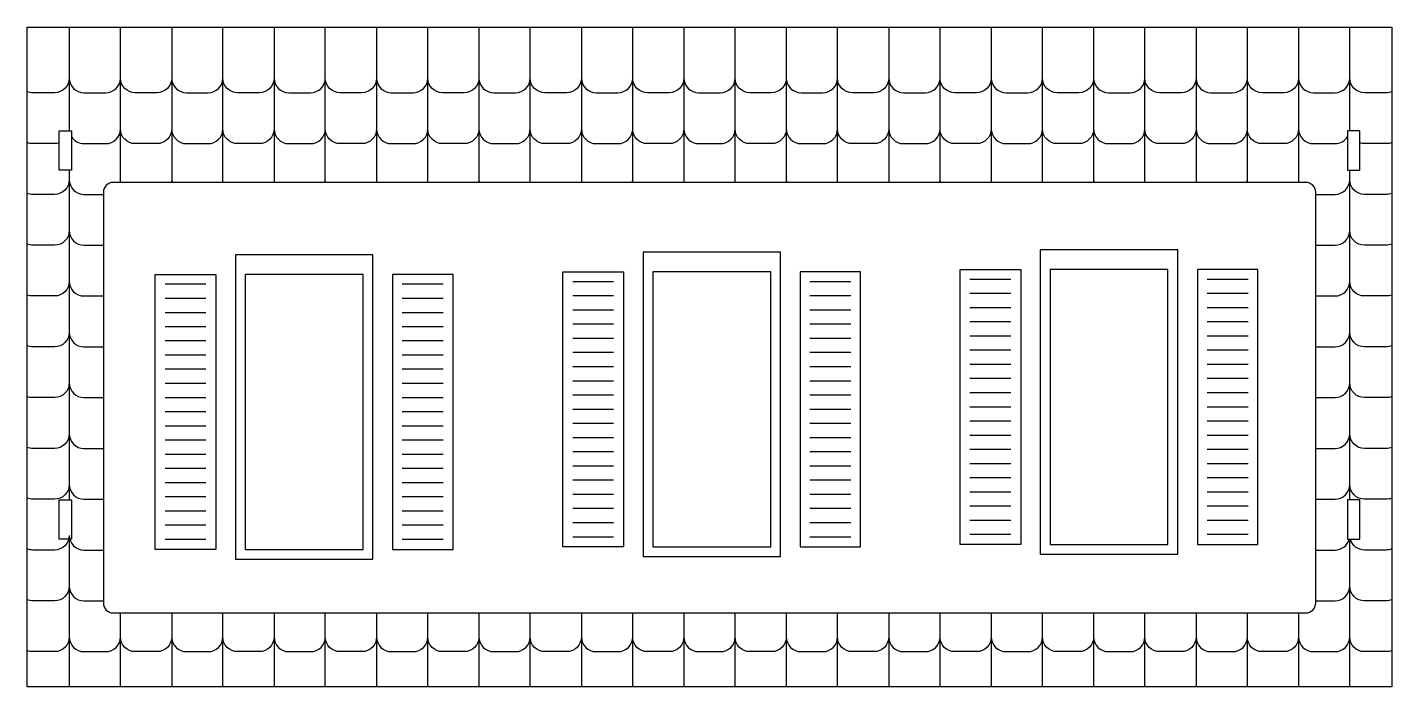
# Model space of a CAD drawing. Extents: x 2.1 to 44.6, y 1.3 to 29.
# Drawn here: x 2.26 to 16.16, y 22.26 to 28.98 of the extents above; entities that cross this region are included whole.
import ezdxf

# ---------------------------------------------------------------- set-up
doc = ezdxf.new("R2010")
doc.units = 0
doc.header["$MEASUREMENT"] = 0
doc.layers.add('LAYER1', color=7, linetype='CONTINUOUS')

msp = doc.modelspace()

# ---------------------------------------------------------------- linework, layer by layer
at = {"layer": 'LAYER1'}
for p, q in [((2.686, 28.981), (2.686, 27.926)), ((3.73, 28.981), (3.73, 27.401)), ((4.773, 28.981), (4.773, 27.401)), ((5.817, 28.981), (5.817, 27.401)), ((6.86, 28.981), (6.86, 27.401)), ((7.904, 28.981), (7.904, 27.401)), ((8.948, 28.981), (8.948, 27.401)), ((9.991, 28.981), (9.991, 27.401)), ((11.035, 28.981), (11.035, 27.401)), ((12.079, 28.981), (12.079, 27.401)), ((13.122, 28.981), (13.122, 27.401)), ((14.166, 28.981), (14.166, 27.401)), ((15.21, 28.981), (15.21, 27.401)), ((2.686, 27.526), (2.686, 24.166)), ((2.686, 23.806), (2.686, 22.264)), ((3.73, 23.016), (3.73, 22.264)), ((4.773, 23.016), (4.773, 22.264)), ((5.817, 23.016), (5.817, 22.264)), ((6.86, 23.016), (6.86, 22.264)), ((7.904, 23.016), (7.904, 22.264)), ((8.948, 23.016), (8.948, 22.264)), ((9.991, 23.016), (9.991, 22.264)), ((11.035, 23.016), (11.035, 22.264)), ((12.079, 23.016), (12.079, 22.264)), ((13.122, 23.016), (13.122, 22.264)), ((14.166, 23.016), (14.166, 22.264)), ((15.21, 23.016), (15.21, 22.264))]:
    msp.add_line(p, q, dxfattribs=at)
for points in [[(2.259, 22.264), (2.259, 28.981), (16.159, 28.981), (16.159, 22.264)], [(2.584, 27.926), (2.709, 27.926), (2.709, 27.526), (2.584, 27.526)], [(15.709, 27.526), (15.834, 27.526), (15.834, 27.926), (15.709, 27.926)], [(9.932, 26.689), (8.532, 26.689), (8.532, 23.589), (9.932, 23.589)], [(13.979, 26.713), (12.579, 26.713), (12.579, 23.613), (13.979, 23.613)], [(5.779, 26.663), (4.379, 26.663), (4.379, 23.563), (5.779, 23.563)], [(3.563, 26.463), (4.179, 26.463), (4.179, 23.663), (3.563, 23.663)], [(5.679, 26.463), (4.479, 26.463), (4.479, 23.663), (5.679, 23.663)], [(6.596, 26.463), (5.979, 26.463), (5.979, 23.663), (6.596, 23.663)], [(7.716, 26.489), (8.332, 26.489), (8.332, 23.689), (7.716, 23.689)], [(9.832, 26.489), (8.632, 26.489), (8.632, 23.689), (9.832, 23.689)], [(10.748, 26.489), (10.132, 26.489), (10.132, 23.689), (10.748, 23.689)], [(11.762, 26.513), (12.379, 26.513), (12.379, 23.713), (11.762, 23.713)], [(13.879, 26.513), (12.679, 26.513), (12.679, 23.713), (13.879, 23.713)], [(14.795, 26.513), (14.179, 26.513), (14.179, 23.713), (14.795, 23.713)], [(2.584, 24.166), (2.709, 24.166), (2.709, 23.766), (2.584, 23.766)], [(15.709, 23.766), (15.834, 23.766), (15.834, 24.166), (15.709, 24.166)]]:
    msp.add_lwpolyline(points, close=True, dxfattribs=at)
for points in [[(3.208, 27.401), (3.208, 28.981)], [(4.251, 27.401), (4.251, 28.981)], [(5.295, 27.401), (5.295, 28.981)], [(6.339, 27.401), (6.339, 28.981)], [(7.382, 27.401), (7.382, 28.981)], [(8.426, 27.401), (8.426, 28.981)], [(9.47, 27.401), (9.47, 28.981)], [(10.513, 27.401), (10.513, 28.981)], [(11.557, 27.401), (11.557, 28.981)], [(12.601, 27.401), (12.601, 28.981)], [(13.644, 27.401), (13.644, 28.981)], [(14.688, 27.401), (14.688, 28.981)], [(15.731, 27.926), (15.731, 28.981)], [(2.686, 27.946), (2.686, 27.946)], [(15.731, 24.166), (15.731, 27.526)], [(3.73, 27.429), (3.73, 27.429)], [(4.773, 27.429), (4.773, 27.429)], [(5.817, 27.429), (5.817, 27.429)], [(6.86, 27.429), (6.86, 27.429)], [(7.904, 27.429), (7.904, 27.429)], [(8.948, 27.429), (8.948, 27.429)], [(9.991, 27.429), (9.991, 27.429)], [(11.035, 27.429), (11.035, 27.429)], [(12.079, 27.429), (12.079, 27.429)], [(13.122, 27.429), (13.122, 27.429)], [(14.166, 27.429), (14.166, 27.429)], [(15.21, 27.429), (15.21, 27.429)], [(12.279, 26.413), (11.862, 26.413)], [(14.695, 26.413), (14.279, 26.413)], [(4.079, 26.363), (3.663, 26.363)], [(6.496, 26.363), (6.079, 26.363)], [(8.232, 26.389), (7.816, 26.389)], [(10.648, 26.389), (10.232, 26.389)], [(4.079, 26.219), (3.663, 26.219)], [(6.496, 26.219), (6.079, 26.219)], [(8.232, 26.245), (7.816, 26.245)], [(10.648, 26.245), (10.232, 26.245)], [(12.279, 26.269), (11.862, 26.269)], [(14.695, 26.269), (14.279, 26.269)], [(4.079, 26.074), (3.663, 26.074)], [(6.496, 26.074), (6.079, 26.074)], [(8.232, 26.1), (7.816, 26.1)], [(10.648, 26.1), (10.232, 26.1)], [(12.279, 26.124), (11.862, 26.124)], [(14.695, 26.124), (14.279, 26.124)], [(4.079, 25.93), (3.663, 25.93)], [(6.496, 25.93), (6.079, 25.93)], [(8.232, 25.956), (7.816, 25.956)], [(10.648, 25.956), (10.232, 25.956)], [(12.279, 25.98), (11.862, 25.98)], [(14.695, 25.98), (14.279, 25.98)], [(4.079, 25.786), (3.663, 25.786)], [(6.496, 25.786), (6.079, 25.786)], [(8.232, 25.811), (7.816, 25.811)], [(10.648, 25.811), (10.232, 25.811)], [(12.279, 25.835), (11.862, 25.835)], [(14.695, 25.835), (14.279, 25.835)], [(4.079, 25.641), (3.663, 25.641)], [(6.496, 25.641), (6.079, 25.641)], [(8.232, 25.667), (7.816, 25.667)], [(10.648, 25.667), (10.232, 25.667)], [(12.279, 25.691), (11.862, 25.691)], [(14.695, 25.691), (14.279, 25.691)], [(4.079, 25.497), (3.663, 25.497)], [(6.496, 25.497), (6.079, 25.497)], [(8.232, 25.523), (7.816, 25.523)], [(10.648, 25.523), (10.232, 25.523)], [(12.279, 25.547), (11.862, 25.547)], [(14.695, 25.547), (14.279, 25.547)], [(4.079, 25.352), (3.663, 25.352)], [(6.496, 25.352), (6.079, 25.352)], [(8.232, 25.378), (7.816, 25.378)], [(10.648, 25.378), (10.232, 25.378)], [(12.279, 25.402), (11.862, 25.402)], [(14.695, 25.402), (14.279, 25.402)], [(4.079, 25.208), (3.663, 25.208)], [(6.496, 25.208), (6.079, 25.208)], [(8.232, 25.234), (7.816, 25.234)], [(10.648, 25.234), (10.232, 25.234)], [(12.279, 25.258), (11.862, 25.258)], [(14.695, 25.258), (14.279, 25.258)], [(4.079, 25.063), (3.663, 25.063)], [(6.496, 25.063), (6.079, 25.063)], [(8.232, 25.089), (7.816, 25.089)], [(10.648, 25.089), (10.232, 25.089)], [(12.279, 25.113), (11.862, 25.113)], [(14.695, 25.113), (14.279, 25.113)], [(4.079, 24.919), (3.663, 24.919)], [(6.496, 24.919), (6.079, 24.919)], [(8.232, 24.945), (7.816, 24.945)], [(10.648, 24.945), (10.232, 24.945)], [(12.279, 24.969), (11.862, 24.969)], [(14.695, 24.969), (14.279, 24.969)], [(4.079, 24.774), (3.663, 24.774)], [(6.496, 24.774), (6.079, 24.774)], [(8.232, 24.8), (7.816, 24.8)], [(10.648, 24.8), (10.232, 24.8)], [(12.279, 24.824), (11.862, 24.824)], [(14.695, 24.824), (14.279, 24.824)], [(4.079, 24.63), (3.663, 24.63)], [(6.496, 24.63), (6.079, 24.63)], [(8.232, 24.656), (7.816, 24.656)], [(10.648, 24.656), (10.232, 24.656)], [(12.279, 24.68), (11.862, 24.68)], [(14.695, 24.68), (14.279, 24.68)], [(4.079, 24.486), (3.663, 24.486)], [(6.496, 24.486), (6.079, 24.486)], [(8.232, 24.511), (7.816, 24.511)], [(10.648, 24.511), (10.232, 24.511)], [(12.279, 24.535), (11.862, 24.535)], [(14.695, 24.535), (14.279, 24.535)], [(4.079, 24.341), (3.663, 24.341)], [(6.496, 24.341), (6.079, 24.341)], [(8.232, 24.367), (7.816, 24.367)], [(10.648, 24.367), (10.232, 24.367)], [(12.279, 24.391), (11.862, 24.391)], [(14.695, 24.391), (14.279, 24.391)], [(2.686, 24.324), (2.686, 24.324)], [(4.079, 24.197), (3.663, 24.197)], [(6.496, 24.197), (6.079, 24.197)], [(8.232, 24.223), (7.816, 24.223)], [(10.648, 24.223), (10.232, 24.223)], [(12.279, 24.247), (11.862, 24.247)], [(14.695, 24.247), (14.279, 24.247)], [(4.079, 24.052), (3.663, 24.052)], [(6.496, 24.052), (6.079, 24.052)], [(8.232, 24.078), (7.816, 24.078)], [(10.648, 24.078), (10.232, 24.078)], [(12.279, 24.102), (11.862, 24.102)], [(14.695, 24.102), (14.279, 24.102)], [(8.232, 23.934), (7.816, 23.934)], [(10.648, 23.934), (10.232, 23.934)], [(12.279, 23.958), (11.862, 23.958)], [(14.695, 23.958), (14.279, 23.958)], [(4.079, 23.908), (3.663, 23.908)], [(6.496, 23.908), (6.079, 23.908)], [(8.232, 23.789), (7.816, 23.789)], [(10.648, 23.789), (10.232, 23.789)], [(12.279, 23.813), (11.862, 23.813)], [(14.695, 23.813), (14.279, 23.813)], [(4.079, 23.763), (3.663, 23.763)], [(6.496, 23.763), (6.079, 23.763)], [(15.731, 22.264), (15.731, 23.766)], [(3.208, 22.264), (3.208, 23.016)], [(4.251, 22.264), (4.251, 23.016)], [(5.295, 22.264), (5.295, 23.016)], [(6.339, 22.264), (6.339, 23.016)], [(7.382, 22.264), (7.382, 23.016)], [(8.426, 22.264), (8.426, 23.016)], [(9.47, 22.264), (9.47, 23.016)], [(10.513, 22.264), (10.513, 23.016)], [(11.557, 22.264), (11.557, 23.016)], [(12.601, 22.264), (12.601, 23.016)], [(13.644, 22.264), (13.644, 23.016)], [(14.688, 22.264), (14.688, 23.016)], [(2.686, 22.771), (2.686, 22.771)], [(3.73, 22.771), (3.73, 22.771)], [(4.773, 22.771), (4.773, 22.771)], [(5.817, 22.771), (5.817, 22.771)], [(6.86, 22.771), (6.86, 22.771)], [(7.904, 22.771), (7.904, 22.771)], [(8.948, 22.771), (8.948, 22.771)], [(9.991, 22.771), (9.991, 22.771)], [(11.035, 22.771), (11.035, 22.771)], [(12.079, 22.771), (12.079, 22.771)], [(13.122, 22.771), (13.122, 22.771)], [(14.166, 22.771), (14.166, 22.771)], [(15.21, 22.771), (15.21, 22.771)]]:
    msp.add_lwpolyline(points, dxfattribs=at)
for points in [[(2.686, 28.464, -0.414214), (2.536, 28.314), (2.314, 28.314, -0.094829), (2.259, 28.324)], [(2.686, 28.464, 0.414214), (2.836, 28.314), (3.058, 28.314, 0.414214), (3.208, 28.464)], [(3.73, 28.464, -0.414214), (3.58, 28.314), (3.358, 28.314, -0.414214), (3.208, 28.464)], [(3.73, 28.464, 0.414214), (3.88, 28.314), (4.101, 28.314, 0.414214), (4.251, 28.464)], [(4.773, 28.464, -0.414214), (4.623, 28.314), (4.401, 28.314, -0.414214), (4.251, 28.464)], [(4.773, 28.464, 0.414214), (4.923, 28.314), (5.145, 28.314, 0.414214), (5.295, 28.464)], [(5.817, 28.464, -0.414214), (5.667, 28.314), (5.445, 28.314, -0.414214), (5.295, 28.464)], [(5.817, 28.464, 0.414214), (5.967, 28.314), (6.189, 28.314, 0.414214), (6.339, 28.464)], [(6.86, 28.464, -0.414214), (6.71, 28.314), (6.489, 28.314, -0.414214), (6.339, 28.464)], [(6.86, 28.464, 0.414214), (7.01, 28.314), (7.232, 28.314, 0.414214), (7.382, 28.464)], [(7.904, 28.464, -0.414214), (7.754, 28.314), (7.532, 28.314, -0.414214), (7.382, 28.464)], [(7.904, 28.464, 0.414214), (8.054, 28.314), (8.276, 28.314, 0.414214), (8.426, 28.464)], [(8.948, 28.464, -0.414214), (8.798, 28.314), (8.576, 28.314, -0.414214), (8.426, 28.464)], [(8.948, 28.464, 0.414214), (9.098, 28.314), (9.32, 28.314, 0.414214), (9.47, 28.464)], [(9.991, 28.464, -0.414214), (9.841, 28.314), (9.62, 28.314, -0.414214), (9.47, 28.464)], [(9.991, 28.464, 0.414214), (10.141, 28.314), (10.363, 28.314, 0.414214), (10.513, 28.464)], [(11.035, 28.464, -0.414214), (10.885, 28.314), (10.663, 28.314, -0.414214), (10.513, 28.464)], [(11.035, 28.464, 0.414214), (11.185, 28.314), (11.407, 28.314, 0.414214), (11.557, 28.464)], [(12.079, 28.464, -0.414214), (11.929, 28.314), (11.707, 28.314, -0.414214), (11.557, 28.464)], [(12.079, 28.464, 0.414214), (12.229, 28.314), (12.451, 28.314, 0.414214), (12.601, 28.464)], [(13.122, 28.464, -0.414214), (12.972, 28.314), (12.751, 28.314, -0.414214), (12.601, 28.464)], [(13.122, 28.464, 0.414214), (13.272, 28.314), (13.494, 28.314, 0.414214), (13.644, 28.464)], [(14.166, 28.464, -0.414214), (14.016, 28.314), (13.794, 28.314, -0.414214), (13.644, 28.464)], [(14.166, 28.464, 0.414214), (14.316, 28.314), (14.538, 28.314, 0.414214), (14.688, 28.464)], [(15.21, 28.464, -0.414214), (15.06, 28.314), (14.838, 28.314, -0.414214), (14.688, 28.464)], [(15.21, 28.464, 0.414214), (15.36, 28.314), (15.581, 28.314, 0.414214), (15.731, 28.464)], [(16.159, 28.324, -0.094829), (16.103, 28.314), (15.881, 28.314, -0.414214), (15.731, 28.464)], [(2.686, 27.946, -0.033199), (2.685, 27.926)], [(2.686, 27.946, 0.033199), (2.687, 27.926)], [(2.709, 27.867, 0.258622), (2.836, 27.796), (3.058, 27.796, 0.414214), (3.208, 27.946)], [(3.73, 27.946, -0.414214), (3.58, 27.796), (3.358, 27.796, -0.414214), (3.208, 27.946)], [(3.73, 27.946, 0.414214), (3.88, 27.796), (4.101, 27.796, 0.414214), (4.251, 27.946)], [(4.773, 27.946, -0.414214), (4.623, 27.796), (4.401, 27.796, -0.414214), (4.251, 27.946)], [(4.773, 27.946, 0.414214), (4.923, 27.796), (5.145, 27.796, 0.414214), (5.295, 27.946)], [(5.817, 27.946, -0.414214), (5.667, 27.796), (5.445, 27.796, -0.414214), (5.295, 27.946)], [(5.817, 27.946, 0.414214), (5.967, 27.796), (6.189, 27.796, 0.414214), (6.339, 27.946)], [(6.86, 27.946, -0.414214), (6.71, 27.796), (6.489, 27.796, -0.414214), (6.339, 27.946)], [(6.86, 27.946, 0.414214), (7.01, 27.796), (7.232, 27.796, 0.414214), (7.382, 27.946)], [(7.904, 27.946, -0.414214), (7.754, 27.796), (7.532, 27.796, -0.414214), (7.382, 27.946)], [(7.904, 27.946, 0.414214), (8.054, 27.796), (8.276, 27.796, 0.414214), (8.426, 27.946)], [(8.948, 27.946, -0.414214), (8.798, 27.796), (8.576, 27.796, -0.414214), (8.426, 27.946)], [(8.948, 27.946, 0.414214), (9.098, 27.796), (9.32, 27.796, 0.414214), (9.47, 27.946)], [(9.991, 27.946, -0.414214), (9.841, 27.796), (9.62, 27.796, -0.414214), (9.47, 27.946)], [(9.991, 27.946, 0.414214), (10.141, 27.796), (10.363, 27.796, 0.414214), (10.513, 27.946)], [(11.035, 27.946, -0.414214), (10.885, 27.796), (10.663, 27.796, -0.414214), (10.513, 27.946)], [(11.035, 27.946, 0.414214), (11.185, 27.796), (11.407, 27.796, 0.414214), (11.557, 27.946)], [(12.079, 27.946, -0.414214), (11.929, 27.796), (11.707, 27.796, -0.414214), (11.557, 27.946)], [(12.079, 27.946, 0.414214), (12.229, 27.796), (12.451, 27.796, 0.414214), (12.601, 27.946)], [(13.122, 27.946, -0.414214), (12.972, 27.796), (12.751, 27.796, -0.414214), (12.601, 27.946)], [(13.122, 27.946, 0.414214), (13.272, 27.796), (13.494, 27.796, 0.414214), (13.644, 27.946)], [(14.166, 27.946, -0.414214), (14.016, 27.796), (13.794, 27.796, -0.414214), (13.644, 27.946)], [(14.166, 27.946, 0.414214), (14.316, 27.796), (14.538, 27.796, 0.414214), (14.688, 27.946)], [(15.21, 27.946, -0.414214), (15.06, 27.796), (14.838, 27.796, -0.414214), (14.688, 27.946)], [(15.21, 27.946, 0.414214), (15.36, 27.796), (15.581, 27.796, 0.258622), (15.709, 27.867)], [(15.73, 27.926, 0.033199), (15.731, 27.946)], [(15.733, 27.926, -0.033199), (15.731, 27.946)], [(2.584, 27.804, -0.081244), (2.536, 27.796), (2.314, 27.796, -0.094829), (2.259, 27.807)], [(16.159, 27.807, -0.094829), (16.103, 27.796), (15.881, 27.796, -0.081244), (15.834, 27.804)], [(2.686, 27.429, -0.414214), (2.536, 27.279), (2.314, 27.279, -0.094829), (2.259, 27.289)], [(2.686, 27.429, 0.414214), (2.836, 27.279), (3.034, 27.279)], [(3.205, 27.401, 0.045878), (3.208, 27.429)], [(3.21, 27.401, -0.045878), (3.208, 27.429)], [(3.73, 27.429, -0.045878), (3.727, 27.401)], [(3.73, 27.429, 0.045878), (3.732, 27.401)], [(4.249, 27.401, 0.045878), (4.251, 27.429)], [(4.254, 27.401, -0.045878), (4.251, 27.429)], [(4.773, 27.429, -0.045878), (4.771, 27.401)], [(4.773, 27.429, 0.045878), (4.776, 27.401)], [(5.292, 27.401, 0.045878), (5.295, 27.429)], [(5.298, 27.401, -0.045878), (5.295, 27.429)], [(5.817, 27.429, -0.045878), (5.814, 27.401)], [(5.817, 27.429, 0.045878), (5.819, 27.401)], [(6.336, 27.401, 0.045878), (6.339, 27.429)], [(6.341, 27.401, -0.045878), (6.339, 27.429)], [(6.86, 27.429, -0.045878), (6.858, 27.401)], [(6.86, 27.429, 0.045878), (6.863, 27.401)], [(7.38, 27.401, 0.045878), (7.382, 27.429)], [(7.385, 27.401, -0.045878), (7.382, 27.429)], [(7.904, 27.429, -0.045878), (7.902, 27.401)], [(7.904, 27.429, 0.045878), (7.907, 27.401)], [(8.423, 27.401, 0.045878), (8.426, 27.429)], [(8.428, 27.401, -0.045878), (8.426, 27.429)], [(8.948, 27.429, -0.045878), (8.945, 27.401)], [(8.948, 27.429, 0.045878), (8.95, 27.401)], [(9.467, 27.401, 0.045878), (9.47, 27.429)], [(9.472, 27.401, -0.045878), (9.47, 27.429)], [(9.991, 27.429, -0.045878), (9.989, 27.401)], [(9.991, 27.429, 0.045878), (9.994, 27.401)], [(10.511, 27.401, 0.045878), (10.513, 27.429)], [(10.516, 27.401, -0.045878), (10.513, 27.429)], [(11.035, 27.429, -0.045878), (11.033, 27.401)], [(11.035, 27.429, 0.045878), (11.038, 27.401)], [(11.554, 27.401, 0.045878), (11.557, 27.429)], [(11.559, 27.401, -0.045878), (11.557, 27.429)], [(12.079, 27.429, -0.045878), (12.076, 27.401)], [(12.079, 27.429, 0.045878), (12.081, 27.401)], [(12.598, 27.401, 0.045878), (12.601, 27.429)], [(12.603, 27.401, -0.045878), (12.601, 27.429)], [(13.122, 27.429, -0.045878), (13.12, 27.401)], [(13.122, 27.429, 0.045878), (13.125, 27.401)], [(13.642, 27.401, 0.045878), (13.644, 27.429)], [(13.647, 27.401, -0.045878), (13.644, 27.429)], [(14.166, 27.429, -0.045878), (14.163, 27.401)], [(14.166, 27.429, 0.045878), (14.169, 27.401)], [(14.685, 27.401, 0.045878), (14.688, 27.429)], [(14.69, 27.401, -0.045878), (14.688, 27.429)], [(15.21, 27.429, -0.045878), (15.207, 27.401)], [(15.21, 27.429, 0.045878), (15.212, 27.401)], [(15.384, 27.279), (15.581, 27.279, 0.414214), (15.731, 27.429)], [(16.159, 27.289, -0.094829), (16.103, 27.279), (15.881, 27.279, -0.414214), (15.731, 27.429)], [(2.686, 26.911, -0.414214), (2.536, 26.761), (2.314, 26.761, -0.094829), (2.259, 26.772)], [(2.686, 26.911, 0.414214), (2.836, 26.761), (3.034, 26.761)], [(15.384, 26.761), (15.581, 26.761, 0.414214), (15.731, 26.911)], [(16.159, 26.772, -0.094829), (16.103, 26.761), (15.881, 26.761, -0.414214), (15.731, 26.911)], [(2.686, 26.394, -0.414214), (2.536, 26.244), (2.314, 26.244, -0.094829), (2.259, 26.254)], [(2.686, 26.394, 0.414214), (2.836, 26.244), (3.034, 26.244)], [(15.384, 26.244), (15.581, 26.244, 0.414214), (15.731, 26.394)], [(16.159, 26.254, -0.094829), (16.103, 26.244), (15.881, 26.244, -0.414214), (15.731, 26.394)], [(2.686, 25.876, -0.414214), (2.536, 25.726), (2.314, 25.726, -0.094829), (2.259, 25.737)], [(2.686, 25.876, 0.414214), (2.836, 25.726), (3.034, 25.726)], [(15.384, 25.726), (15.581, 25.726, 0.414214), (15.731, 25.876)], [(16.159, 25.737, -0.094829), (16.103, 25.726), (15.881, 25.726, -0.414214), (15.731, 25.876)], [(2.686, 25.359, -0.414214), (2.536, 25.209), (2.314, 25.209, -0.094829), (2.259, 25.219)], [(2.686, 25.359, 0.414214), (2.836, 25.209), (3.034, 25.209)], [(15.384, 25.209), (15.581, 25.209, 0.414214), (15.731, 25.359)], [(16.159, 25.219, -0.094829), (16.103, 25.209), (15.881, 25.209, -0.414214), (15.731, 25.359)], [(2.686, 24.841, -0.414214), (2.536, 24.691), (2.314, 24.691, -0.094829), (2.259, 24.702)], [(2.686, 24.841, 0.414214), (2.836, 24.691), (3.034, 24.691)], [(15.384, 24.691), (15.581, 24.691, 0.414214), (15.731, 24.841)], [(16.159, 24.702, -0.094829), (16.103, 24.691), (15.881, 24.691, -0.414214), (15.731, 24.841)], [(2.686, 24.324, -0.414214), (2.536, 24.174), (2.314, 24.174, -0.094829), (2.259, 24.184)], [(2.686, 24.324, 0.414214), (2.836, 24.174), (3.034, 24.174)], [(15.384, 24.174), (15.581, 24.174, 0.414214), (15.731, 24.324)], [(16.159, 24.184, -0.094829), (16.103, 24.174), (15.881, 24.174, -0.414214), (15.731, 24.324)], [(2.686, 23.806, -0.414214), (2.536, 23.656), (2.314, 23.656, -0.094829), (2.259, 23.667)], [(2.686, 23.806, 0.414214), (2.836, 23.656), (3.034, 23.656)], [(15.384, 23.656), (15.581, 23.656, 0.336889), (15.726, 23.766)], [(16.159, 23.667, -0.094829), (16.103, 23.656), (15.881, 23.656, -0.336889), (15.737, 23.766)], [(2.686, 23.289, -0.414214), (2.536, 23.139), (2.314, 23.139, -0.094829), (2.259, 23.149)], [(2.686, 23.289, 0.414214), (2.836, 23.139), (3.034, 23.139)], [(15.384, 23.139), (15.581, 23.139, 0.414214), (15.731, 23.289)], [(16.159, 23.149, -0.094829), (16.103, 23.139), (15.881, 23.139, -0.414214), (15.731, 23.289)], [(2.686, 22.771, -0.414214), (2.536, 22.621), (2.314, 22.621, -0.094829), (2.259, 22.632)], [(2.686, 22.771, 0.414214), (2.836, 22.621), (3.058, 22.621, 0.414214), (3.208, 22.771)], [(3.73, 22.771, -0.414214), (3.58, 22.621), (3.358, 22.621, -0.414214), (3.208, 22.771)], [(3.73, 22.771, 0.414214), (3.88, 22.621), (4.101, 22.621, 0.414214), (4.251, 22.771)], [(4.773, 22.771, -0.414214), (4.623, 22.621), (4.401, 22.621, -0.414214), (4.251, 22.771)], [(4.773, 22.771, 0.414214), (4.923, 22.621), (5.145, 22.621, 0.414214), (5.295, 22.771)], [(5.817, 22.771, -0.414214), (5.667, 22.621), (5.445, 22.621, -0.414214), (5.295, 22.771)], [(5.817, 22.771, 0.414214), (5.967, 22.621), (6.189, 22.621, 0.414214), (6.339, 22.771)], [(6.86, 22.771, -0.414214), (6.71, 22.621), (6.489, 22.621, -0.414214), (6.339, 22.771)], [(6.86, 22.771, 0.414214), (7.01, 22.621), (7.232, 22.621, 0.414214), (7.382, 22.771)], [(7.904, 22.771, -0.414214), (7.754, 22.621), (7.532, 22.621, -0.414214), (7.382, 22.771)], [(7.904, 22.771, 0.414214), (8.054, 22.621), (8.276, 22.621, 0.414214), (8.426, 22.771)], [(8.948, 22.771, -0.414214), (8.798, 22.621), (8.576, 22.621, -0.414214), (8.426, 22.771)], [(8.948, 22.771, 0.414214), (9.098, 22.621), (9.32, 22.621, 0.414214), (9.47, 22.771)], [(9.991, 22.771, -0.414214), (9.841, 22.621), (9.62, 22.621, -0.414214), (9.47, 22.771)], [(9.991, 22.771, 0.414214), (10.141, 22.621), (10.363, 22.621, 0.414214), (10.513, 22.771)], [(11.035, 22.771, -0.414214), (10.885, 22.621), (10.663, 22.621, -0.414214), (10.513, 22.771)], [(11.035, 22.771, 0.414214), (11.185, 22.621), (11.407, 22.621, 0.414214), (11.557, 22.771)], [(12.079, 22.771, -0.414214), (11.929, 22.621), (11.707, 22.621, -0.414214), (11.557, 22.771)], [(12.079, 22.771, 0.414214), (12.229, 22.621), (12.451, 22.621, 0.414214), (12.601, 22.771)], [(13.122, 22.771, -0.414214), (12.972, 22.621), (12.751, 22.621, -0.414214), (12.601, 22.771)], [(13.122, 22.771, 0.414214), (13.272, 22.621), (13.494, 22.621, 0.414214), (13.644, 22.771)], [(14.166, 22.771, -0.414214), (14.016, 22.621), (13.794, 22.621, -0.414214), (13.644, 22.771)], [(14.166, 22.771, 0.414214), (14.316, 22.621), (14.538, 22.621, 0.414214), (14.688, 22.771)], [(15.21, 22.771, -0.414214), (15.06, 22.621), (14.838, 22.621, -0.414214), (14.688, 22.771)], [(15.21, 22.771, 0.414214), (15.36, 22.621), (15.581, 22.621, 0.414214), (15.731, 22.771)], [(16.159, 22.632, -0.094829), (16.103, 22.621), (15.881, 22.621, -0.414214), (15.731, 22.771)]]:
    msp.add_lwpolyline(points, format="xyb", dxfattribs=at)
msp.add_lwpolyline([(15.284, 27.401), (3.134, 27.401, 0.414214), (3.034, 27.301), (3.034, 23.116, 0.414214), (3.134, 23.016), (15.284, 23.016, 0.414214), (15.384, 23.116), (15.384, 27.301, 0.414214)], format="xyb", close=True, dxfattribs=at)

doc.saveas('drawing.dxf')
